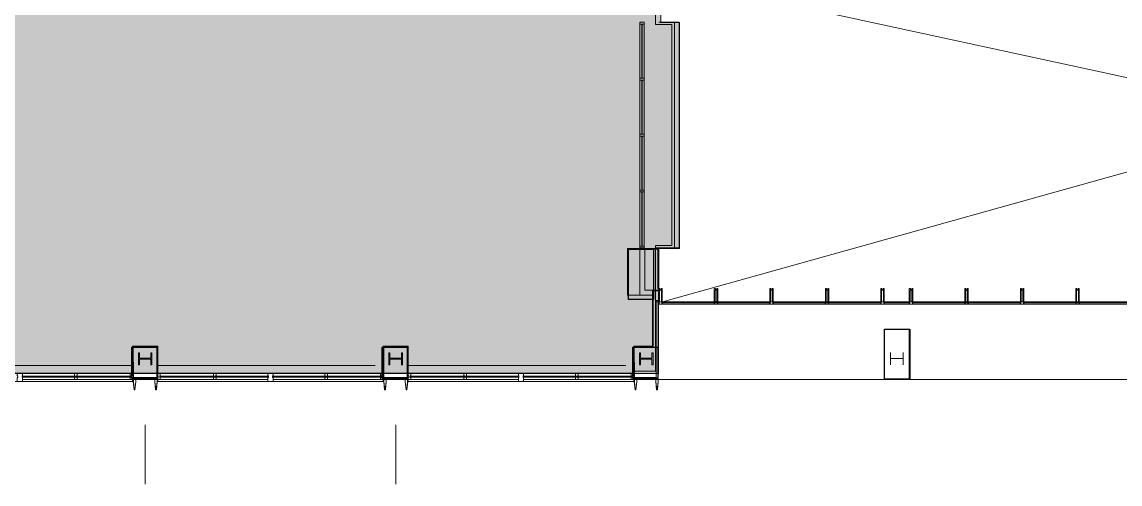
# Model space of a CAD drawing. Header units: inches. Extents: x 6512 to 15357, y -630 to 1499.
# Drawn here: x 13043 to 14095, y -630 to -187 of the extents above; entities that cross this region are included whole.
import ezdxf

# ---------------------------------------------------------------- set-up
doc = ezdxf.new("R2010")
doc.units = ezdxf.units.IN
doc.header["$MEASUREMENT"] = 0
for name, color, linetype, lineweight in [('A-DETL-GENF', 92, 'Continuous', 18), ('A-DETL-THIN', 151, 'Continuous', 9), ('P-SANR-FIXT', 6, 'Continuous', 18), ('S-COLS', 52, 'Continuous', 18)]:
    doc.layers.add(name, color=color, linetype=linetype, lineweight=lineweight)

# ---------------------------------------------------------------- blocks, each defined once
blk = doc.blocks.new('Concrete-Rectangular-Column - 24 x 30-4991950-3RD FLOOR RCP - NEW')
at = {"layer": 'S-COLS', "lineweight": 30}
for p, q in [((-12, 15), (12, 15)), ((-12, -15), (-12, 15)), ((12, 15), (12, -15)), ((12, -15), (-12, -15))]:
    blk.add_line(p, q, dxfattribs=at)
blk = doc.blocks.new('Concrete-Rectangular-Column - 24 x 36-4992730-3RD FLOOR RCP - NEW')
at = {"layer": 'S-COLS', "lineweight": 30}
for p, q in [((-12, 24), (12, 24)), ((-12, -24), (-12, 24)), ((12, 24), (12, -24)), ((12, -24), (-12, -24))]:
    blk.add_line(p, q, dxfattribs=at)
blk = doc.blocks.new('2941 Fairview Park_Clean for Revit_dwg_2941 Fairview Park-For Revit$0$X-P03-VC$0$$W-SHAPE-5978758-3RD FLOOR RCP - NEW')
at = {"layer": 'P-SANR-FIXT', "lineweight": 9}
for p, q in [((-6, 6.06), (6, 6.06)), ((0, -6.06), (0, 6.06)), ((-6, -6.06), (6, -6.06))]:
    blk.add_line(p, q, dxfattribs=at)
blk = doc.blocks.new('2941 Fairview Park_Clean for Revit_dwg_2941 Fairview Park-For Revit$0$X-P03-VC$0$SL-W12X65-5978759-3RD FLOOR RCP - NEW')
blk.add_blockref('2941 Fairview Park_Clean for Revit_dwg_2941 Fairview Park-For Revit$0$X-P03-VC$0$$W-SHAPE-5978758-3RD FLOOR RCP - NEW', (0, 0))
blk = doc.blocks.new('2941 Fairview Park_Clean for Revit_dwg-4584220-3RD FLOOR RCP - NEW')
at = {"layer": 'P-SANR-FIXT', "lineweight": 9, "flags": 128}
for points in [[(13649.7, -139.6), (13649.7, -189.9), (13665.2, -189.9), (13665.2, -401.4), (13649.7, -401.4), (13649.7, -521.7), (13629.2, -521.7), (13649.7, -521.7), (13649.7, -401.4), (13665.2, -401.4), (13665.2, -189.9), (13649.7, -189.9)], [(14232.1, -269), (13656.2, -144.1)], [(13634.7, -187.7), (13634.7, -189.4), (13638.7, -189.4), (13638.7, -187.7), (13634.7, -187.7), (13638.7, -187.7), (13638.7, -189.4), (13634.7, -189.4)], [(13672.2, -403.7), (13649.7, -403.7), (13672.2, -403.7), (13672.2, -187.7), (13652.7, -187.7), (13672.2, -187.7)], [(13667.7, -403.7), (13667.7, -187.7)], [(13634.7, -401.9), (13634.7, -189.4)], [(13636.6, -241.3), (13636.6, -189.4)], [(13636.9, -241.3), (13636.9, -189.4)], [(13638.7, -401.9), (13638.7, -189.4)], [(13638.7, -243), (13638.7, -241.3), (13634.7, -241.3), (13634.7, -243), (13638.7, -243), (13638.7, -241.3), (13634.7, -241.3), (13634.7, -243)], [(13636.6, -294.8), (13636.6, -243)], [(13636.9, -294.8), (13636.9, -243)], [(14243.6, -291.4), (13656.2, -455.2)], [(13638.7, -294.8), (13634.7, -294.8), (13634.7, -296.6), (13638.7, -296.6), (13638.7, -294.8), (13638.7, -296.6), (13634.7, -296.6), (13634.7, -294.8)], [(13636.6, -348.4), (13636.6, -296.6)], [(13636.9, -348.4), (13636.9, -296.6)], [(13634.7, -348.4), (13638.7, -348.4), (13638.7, -350.1), (13634.7, -350.1), (13634.7, -348.4), (13638.7, -348.4), (13638.7, -350.1), (13634.7, -350.1)], [(13636.6, -401.9), (13636.6, -350.1)], [(13636.9, -401.9), (13636.9, -350.1)], [(13639.4, -404.2), (13634.7, -404.2), (13634.7, -448.8), (13646.7, -448.8), (13634.7, -448.8), (13622.7, -448.8), (13622.7, -404.2), (13634.7, -404.2), (13622.7, -404.2), (13622.7, -448.8), (13634.7, -448.8), (13634.7, -404.2), (13639.4, -404.2), (13652.7, -404.2), (13652.7, -441.7), (13652.7, -404.2)], [(13634.7, -403.7), (13638.7, -403.7), (13638.7, -401.9), (13634.7, -401.9), (13634.7, -403.7), (13638.7, -403.7), (13638.7, -401.9), (13634.7, -401.9)], [(13637.7, -404.9), (13651.9, -404.9), (13651.9, -441.7), (13651.9, -404.9), (13637.7, -404.9), (13637.7, -404.2)], [(13652.7, -441.7), (13651.7, -441.7), (13651.7, -442.7), (13652.7, -442.7), (13652.7, -447.6), (13652.7, -442.7), (13651.7, -442.7), (13651.7, -441.7)], [(13652.7, -445.1), (13653, -455.2), (13653, -457.4), (13655.7, -457.4), (13655.7, -455.2), (13655.7, -457.4), (13653, -457.4), (13653, -455.2), (13650.2, -455.2), (13650.2, -527.6), (13629.4, -527.6), (13629.2, -498.2), (13647.2, -498.2), (13647.2, -444.7), (13652.7, -445.1), (13647.2, -444.7), (13647.2, -498.2), (13629.2, -498.2), (13629.4, -527.6), (13650.2, -527.6), (13650.2, -455.2), (13653, -455.2)], [(13653.5, -455.2), (13653.5, -444.2), (13655.2, -444.2), (13655.2, -455.2), (13656, -455.2), (13656.5, -455.2), (13656, -455.2), (13656.5, -455.2), (13656, -455.2), (13655.2, -455.2), (13652.7, -455.2), (13652.2, -455.2), (13652.7, -455.2), (13655.2, -455.2), (13655.2, -444.2), (13653.5, -444.2)], [(13656, -442.7), (13655, -442.7), (13655, -443.7), (13653.7, -443.7), (13655, -443.7), (13655, -442.7)], [(13706.7, -455.2), (13706.7, -444.2), (13708.4, -444.2), (13708.4, -455.2), (13709.2, -455.2), (13709.7, -455.2), (13709.2, -455.2), (13709.7, -455.2), (13709.2, -455.2), (13708.4, -455.2), (13705.9, -455.2), (13705.4, -455.2), (13705.9, -455.2), (13708.4, -455.2), (13708.4, -444.2), (13706.7, -444.2)], [(13706.9, -442.7), (13706.9, -443.7), (13706.9, -442.7), (13706.9, -443.7), (13706.9, -442.7), (13705.9, -442.7), (13706.9, -442.7), (13705.9, -442.7), (13705.9, -457.7), (13709.2, -457.7), (13709.2, -442.7), (13708.2, -442.7), (13708.2, -443.7), (13706.9, -443.7), (13706.9, -442.7), (13705.9, -442.7), (13705.9, -457.7), (13705.9, -442.7), (13705.9, -457.7), (13709.2, -457.7), (13705.9, -457.7), (13709.2, -457.7), (13709.2, -442.7), (13708.2, -442.7), (13708.2, -443.7), (13706.9, -443.7), (13706.9, -442.7), (13705.9, -442.7), (13705.9, -457.7), (13705.9, -442.7)], [(13709.2, -442.7), (13708.2, -442.7), (13708.2, -443.7), (13706.9, -443.7), (13708.2, -443.7), (13708.2, -442.7), (13709.2, -442.7), (13708.2, -442.7), (13708.2, -443.7), (13706.9, -443.7), (13708.2, -443.7), (13708.2, -442.7), (13709.2, -442.7), (13709.2, -457.7), (13709.2, -442.7), (13709.2, -457.7)], [(13759.9, -455.2), (13759.9, -444.2), (13761.6, -444.2), (13761.6, -455.2), (13762.4, -455.2), (13762.9, -455.2), (13762.4, -455.2), (13762.9, -455.2), (13762.4, -455.2), (13761.6, -455.2), (13759.1, -455.2), (13758.6, -455.2), (13759.1, -455.2), (13761.6, -455.2), (13761.6, -444.2), (13759.9, -444.2)], [(13760.1, -442.7), (13759.1, -442.7), (13759.1, -457.7), (13759.1, -442.7), (13760.1, -442.7), (13760.1, -443.7), (13761.4, -443.7), (13761.4, -442.7), (13762.4, -442.7), (13762.4, -457.7), (13759.1, -457.7), (13762.4, -457.7), (13759.1, -457.7), (13759.1, -442.7), (13759.1, -457.7), (13762.4, -457.7), (13762.4, -442.7), (13761.4, -442.7), (13761.4, -443.7), (13760.1, -443.7), (13760.1, -442.7), (13759.1, -442.7), (13759.1, -457.7), (13759.1, -442.7), (13760.1, -442.7), (13759.1, -442.7), (13760.1, -442.7), (13760.1, -443.7), (13760.1, -442.7), (13760.1, -443.7)], [(13762.4, -442.7), (13761.4, -442.7), (13761.4, -443.7), (13760.1, -443.7), (13761.4, -443.7), (13761.4, -442.7), (13762.4, -442.7), (13761.4, -442.7), (13761.4, -443.7), (13760.1, -443.7), (13761.4, -443.7), (13761.4, -442.7), (13762.4, -442.7), (13762.4, -457.7), (13762.4, -442.7), (13762.4, -457.7)], [(13813, -455.2), (13813, -444.2), (13814.8, -444.2), (13814.8, -455.2), (13815.5, -455.2), (13816, -455.2), (13815.5, -455.2), (13816, -455.2), (13815.5, -455.2), (13814.8, -455.2), (13812.3, -455.2), (13811.8, -455.2), (13812.3, -455.2), (13814.8, -455.2), (13814.8, -444.2), (13813, -444.2)], [(13813.3, -442.7), (13813.3, -443.7), (13813.3, -442.7), (13813.3, -443.7), (13813.3, -442.7), (13812.3, -442.7), (13813.3, -442.7), (13812.3, -442.7), (13812.3, -457.7), (13812.3, -442.7), (13813.3, -442.7), (13813.3, -443.7), (13814.5, -443.7), (13814.5, -442.7), (13815.5, -442.7), (13815.5, -457.7), (13812.3, -457.7), (13812.3, -442.7), (13812.3, -457.7), (13815.5, -457.7), (13812.3, -457.7), (13815.5, -457.7), (13815.5, -442.7), (13814.5, -442.7), (13814.5, -443.7), (13813.3, -443.7), (13813.3, -442.7), (13812.3, -442.7), (13812.3, -457.7), (13812.3, -442.7)], [(13815.5, -442.7), (13814.5, -442.7), (13814.5, -443.7), (13813.3, -443.7), (13814.5, -443.7), (13814.5, -442.7), (13815.5, -442.7), (13814.5, -442.7), (13814.5, -443.7), (13813.3, -443.7), (13814.5, -443.7), (13814.5, -442.7), (13815.5, -442.7), (13815.5, -457.7), (13815.5, -442.7), (13815.5, -457.7)], [(13866.2, -455.2), (13866.2, -444.2), (13868, -444.2), (13868, -455.2), (13868.7, -455.2), (13869.2, -455.2), (13868.7, -455.2), (13869.2, -455.2), (13868.7, -455.2), (13868, -455.2), (13865.5, -455.2), (13865, -455.2), (13865.5, -455.2), (13868, -455.2), (13868, -444.2), (13866.2, -444.2)], [(13866.5, -442.7), (13865.5, -442.7), (13865.5, -457.7), (13865.5, -442.7), (13866.5, -442.7), (13866.5, -443.7), (13867.7, -443.7), (13867.7, -442.7), (13868.7, -442.7), (13868.7, -457.7), (13865.5, -457.7), (13868.7, -457.7), (13865.5, -457.7), (13865.5, -442.7), (13865.5, -457.7), (13868.7, -457.7), (13868.7, -442.7), (13867.7, -442.7), (13867.7, -443.7), (13866.5, -443.7), (13866.5, -442.7), (13865.5, -442.7), (13865.5, -457.7), (13865.5, -442.7), (13866.5, -442.7), (13865.5, -442.7), (13866.5, -442.7), (13866.5, -443.7), (13866.5, -442.7), (13866.5, -443.7)], [(13868.7, -442.7), (13867.7, -442.7), (13867.7, -443.7), (13866.5, -443.7), (13867.7, -443.7), (13867.7, -442.7), (13868.7, -442.7), (13867.7, -442.7), (13867.7, -443.7), (13866.5, -443.7), (13867.7, -443.7), (13867.7, -442.7), (13868.7, -442.7), (13868.7, -457.7), (13868.7, -442.7), (13868.7, -457.7)], [(13896.5, -455.2), (13896, -455.2), (13895.2, -455.2), (13892.7, -455.2), (13892.2, -455.2), (13892.7, -455.2), (13893.5, -455.2), (13896, -455.2), (13896.5, -455.2), (13896, -455.2), (13896.5, -455.2), (13896, -455.2), (13896.5, -455.2), (13896, -455.2), (13893.5, -455.2), (13893.5, -444.2), (13895.2, -444.2), (13895.2, -455.2), (13895.2, -444.2), (13893.5, -444.2), (13893.5, -455.2), (13893.5, -444.2), (13895.2, -444.2), (13895.2, -455.2), (13895.2, -444.2), (13893.5, -444.2), (13893.5, -455.2), (13892.7, -455.2), (13892.2, -455.2), (13892.7, -455.2), (13895.2, -455.2), (13896, -455.2)], [(13893.7, -442.7), (13892.7, -442.7), (13892.7, -457.7), (13892.7, -442.7), (13893.7, -442.7), (13893.7, -443.7), (13895, -443.7), (13895, -442.7), (13896, -442.7), (13896, -457.7), (13892.7, -457.7), (13896, -457.7), (13892.7, -457.7), (13892.7, -442.7), (13893.7, -442.7), (13893.7, -443.7), (13895, -443.7), (13893.7, -443.7), (13893.7, -442.7), (13892.7, -442.7), (13892.7, -457.7), (13892.7, -442.7), (13893.7, -442.7), (13893.7, -443.7), (13895, -443.7), (13895, -442.7), (13896, -442.7), (13896, -457.7), (13892.7, -457.7), (13896, -457.7), (13892.7, -457.7), (13892.7, -442.7), (13892.7, -457.7), (13892.7, -442.7), (13893.7, -442.7), (13892.7, -442.7), (13893.7, -442.7), (13893.7, -443.7), (13895, -443.7), (13893.7, -443.7), (13893.7, -442.7), (13892.7, -442.7), (13892.7, -457.7), (13892.7, -442.7), (13893.7, -442.7), (13893.7, -443.7), (13893.7, -442.7), (13893.7, -443.7)], [(13895, -442.7), (13895, -443.7), (13895, -442.7), (13895, -443.7), (13895, -442.7), (13896, -442.7), (13896, -457.7), (13896, -442.7), (13896, -457.7), (13896, -442.7), (13895, -442.7), (13895, -443.7), (13893.7, -443.7), (13893.7, -442.7), (13892.7, -442.7), (13892.7, -457.7), (13896, -457.7), (13896, -442.7), (13895, -442.7), (13896, -442.7), (13896, -457.7), (13896, -442.7), (13896, -457.7), (13892.7, -457.7), (13896, -457.7), (13892.7, -457.7), (13892.7, -442.7), (13893.7, -442.7), (13893.7, -443.7), (13895, -443.7), (13895, -442.7), (13896, -442.7), (13896, -457.7), (13896, -442.7)], [(13896, -442.7), (13895, -442.7), (13895, -443.7), (13893.7, -443.7), (13895, -443.7), (13895, -442.7), (13896, -442.7), (13895, -442.7), (13895, -443.7), (13893.7, -443.7), (13895, -443.7), (13895, -442.7)], [(13946.7, -455.2), (13946.7, -444.2), (13948.4, -444.2), (13948.4, -455.2), (13949.2, -455.2), (13949.7, -455.2), (13949.2, -455.2), (13949.7, -455.2), (13949.2, -455.2), (13948.4, -455.2), (13945.9, -455.2), (13945.4, -455.2), (13945.9, -455.2), (13948.4, -455.2), (13948.4, -444.2), (13946.7, -444.2)], [(13946.9, -442.7), (13946.9, -443.7), (13946.9, -442.7), (13946.9, -443.7), (13946.9, -442.7), (13945.9, -442.7), (13946.9, -442.7), (13945.9, -442.7), (13945.9, -457.7), (13945.9, -442.7), (13946.9, -442.7), (13946.9, -443.7), (13948.2, -443.7), (13948.2, -442.7), (13949.2, -442.7), (13949.2, -457.7), (13945.9, -457.7), (13945.9, -442.7), (13945.9, -457.7), (13949.2, -457.7), (13945.9, -457.7), (13949.2, -457.7), (13949.2, -442.7), (13948.2, -442.7), (13948.2, -443.7), (13946.9, -443.7), (13946.9, -442.7), (13945.9, -442.7), (13945.9, -457.7), (13945.9, -442.7)], [(13949.2, -442.7), (13948.2, -442.7), (13948.2, -443.7), (13946.9, -443.7), (13948.2, -443.7), (13948.2, -442.7), (13949.2, -442.7), (13948.2, -442.7), (13948.2, -443.7), (13946.9, -443.7), (13948.2, -443.7), (13948.2, -442.7), (13949.2, -442.7), (13949.2, -457.7), (13949.2, -442.7), (13949.2, -457.7)], [(13999.9, -455.2), (13999.9, -444.2), (14001.6, -444.2), (14001.6, -455.2), (14002.4, -455.2), (14002.9, -455.2), (14002.4, -455.2), (14002.9, -455.2), (14002.4, -455.2), (14001.6, -455.2), (13999.1, -455.2), (13998.6, -455.2), (13999.1, -455.2), (14001.6, -455.2), (14001.6, -444.2), (13999.9, -444.2)], [(14000.1, -442.7), (13999.1, -442.7), (13999.1, -457.7), (13999.1, -442.7), (14000.1, -442.7), (14000.1, -443.7), (14001.4, -443.7), (14001.4, -442.7), (14002.4, -442.7), (14002.4, -457.7), (13999.1, -457.7), (14002.4, -457.7), (13999.1, -457.7), (13999.1, -442.7), (13999.1, -457.7), (14002.4, -457.7), (14002.4, -442.7), (14001.4, -442.7), (14001.4, -443.7), (14000.1, -443.7), (14000.1, -442.7), (13999.1, -442.7), (13999.1, -457.7), (13999.1, -442.7), (14000.1, -442.7), (13999.1, -442.7), (14000.1, -442.7), (14000.1, -443.7), (14000.1, -442.7), (14000.1, -443.7)], [(14002.4, -442.7), (14001.4, -442.7), (14001.4, -443.7), (14000.1, -443.7), (14001.4, -443.7), (14001.4, -442.7), (14002.4, -442.7), (14001.4, -442.7), (14001.4, -443.7), (14000.1, -443.7), (14001.4, -443.7), (14001.4, -442.7), (14002.4, -442.7), (14002.4, -457.7), (14002.4, -442.7), (14002.4, -457.7)], [(14053, -455.2), (14053, -444.2), (14054.8, -444.2), (14054.8, -455.2), (14055.5, -455.2), (14056, -455.2), (14055.5, -455.2), (14056, -455.2), (14055.5, -455.2), (14054.8, -455.2), (14052.3, -455.2), (14051.8, -455.2), (14052.3, -455.2), (14054.8, -455.2), (14054.8, -444.2), (14053, -444.2)], [(14053.3, -442.7), (14053.3, -443.7), (14053.3, -442.7), (14053.3, -443.7), (14053.3, -442.7), (14052.3, -442.7), (14053.3, -442.7), (14052.3, -442.7), (14052.3, -457.7), (14052.3, -442.7), (14053.3, -442.7), (14053.3, -443.7), (14054.5, -443.7), (14054.5, -442.7), (14055.5, -442.7), (14055.5, -457.7), (14052.3, -457.7), (14052.3, -442.7), (14052.3, -457.7), (14055.5, -457.7), (14052.3, -457.7), (14055.5, -457.7), (14055.5, -442.7), (14054.5, -442.7), (14054.5, -443.7), (14053.3, -443.7), (14053.3, -442.7), (14052.3, -442.7), (14052.3, -457.7), (14052.3, -442.7)], [(14055.5, -442.7), (14054.5, -442.7), (14054.5, -443.7), (14053.3, -443.7), (14054.5, -443.7), (14054.5, -442.7), (14055.5, -442.7), (14054.5, -442.7), (14054.5, -443.7), (14053.3, -443.7), (14054.5, -443.7), (14054.5, -442.7), (14055.5, -442.7), (14055.5, -457.7), (14055.5, -442.7), (14055.5, -457.7)], [(13652.1, -523.6), (13652.1, -529.6), (13640.7, -529.6), (13629.4, -529.6), (13649.9, -529.6), (13629.4, -529.6), (13640.7, -529.6), (13652.1, -529.6), (13652.1, -523.6), (13652.1, -454)], [(13650.2, -454), (13650.2, -527.6), (13629.4, -527.6), (13629.4, -529.6), (13629.4, -527.3), (13629.4, -529.6), (13629.4, -527.6), (13650.2, -527.6), (13650.2, -454), (13652.2, -454), (13652.2, -523.7), (13652.2, -454)], [(13652.2, -455.2), (13652.7, -455.2)], [(13652.2, -456.7), (13652.7, -456.7)], [(13652.7, -457.7), (13656, -457.7)], [(13759.1, -455.4), (13655.5, -455.4)], [(13759.1, -456.4), (13655.5, -456.4)], [(13656.5, -456.7), (13656, -456.7)], [(13705.4, -455.2), (13705.9, -455.2)], [(13705.4, -456.7), (13705.9, -456.7)], [(13705.9, -457.7), (13709.2, -457.7)], [(13708.9, -455.2), (13708.9, -457.4), (13706.2, -457.4), (13706.2, -455.2), (13706.2, -457.4), (13708.9, -457.4)], [(13709.7, -456.7), (13709.2, -456.7)], [(13758.6, -455.2), (13759.1, -455.2)], [(13758.6, -456.7), (13759.1, -456.7)], [(13759.1, -457.7), (13762.4, -457.7)], [(13762.1, -455.2), (13762.1, -457.4), (13759.4, -457.4), (13759.4, -455.2), (13759.4, -457.4), (13762.1, -457.4)], [(13866, -455.4), (13762.4, -455.4)], [(13866, -456.4), (13762.4, -456.4)], [(13762.9, -456.7), (13762.4, -456.7)], [(13811.8, -455.2), (13812.3, -455.2)], [(13811.8, -456.7), (13812.3, -456.7)], [(13812.3, -457.7), (13815.5, -457.7)], [(13815.3, -455.2), (13815.3, -457.4), (13812.5, -457.4), (13812.5, -455.2), (13812.5, -457.4), (13815.3, -457.4)], [(13816, -456.7), (13815.5, -456.7)], [(13865, -455.2), (13865.5, -455.2)], [(13865, -456.7), (13865.5, -456.7)], [(13865.5, -457.7), (13868.7, -457.7)], [(13868.5, -455.2), (13868.5, -457.4), (13865.7, -457.4), (13865.7, -455.2), (13865.7, -457.4), (13868.5, -457.4)], [(13892.7, -455.4), (13868, -455.4)], [(13893.5, -456.4), (13868, -456.4), (13893.5, -456.4), (13868, -456.4)], [(13869.2, -456.7), (13868.7, -456.7)], [(13892.2, -455.2), (13892.7, -455.2), (13892.2, -455.2), (13892.7, -455.2)], [(13892.2, -456.7), (13892.7, -456.7), (13892.2, -456.7), (13892.7, -456.7)], [(13892.7, -457.7), (13896, -457.7)], [(13895.7, -455.2), (13895.7, -457.4), (13893, -457.4), (13893, -455.2), (13893, -457.4), (13895.7, -457.4), (13895.7, -455.2), (13895.7, -457.4), (13893, -457.4), (13893, -455.2), (13893, -457.4), (13895.7, -457.4)], [(13999.1, -455.4), (13895.5, -455.4)], [(13999.1, -456.4), (13895.5, -456.4)], [(13896.5, -456.7), (13896, -456.7), (13896.5, -456.7), (13896, -456.7)], [(13945.4, -455.2), (13945.9, -455.2)], [(13945.4, -456.7), (13945.9, -456.7)], [(13945.9, -457.7), (13949.2, -457.7)], [(13948.9, -455.2), (13948.9, -457.4), (13946.2, -457.4), (13946.2, -455.2), (13946.2, -457.4), (13948.9, -457.4)], [(13949.7, -456.7), (13949.2, -456.7)], [(13998.6, -455.2), (13999.1, -455.2)], [(13998.6, -456.7), (13999.1, -456.7)], [(13999.1, -457.7), (14002.4, -457.7)], [(14002.1, -455.2), (14002.1, -457.4), (13999.4, -457.4), (13999.4, -455.2), (13999.4, -457.4), (14002.1, -457.4)], [(14106, -455.4), (14002.4, -455.4)], [(14106, -456.4), (14002.4, -456.4)], [(14002.9, -456.7), (14002.4, -456.7)], [(14051.8, -455.2), (14052.3, -455.2)], [(14051.8, -456.7), (14052.3, -456.7)], [(14052.3, -457.7), (14055.5, -457.7)], [(14055.3, -455.2), (14055.3, -457.4), (14052.5, -457.4), (14052.5, -455.2), (14052.5, -457.4), (14055.3, -457.4)], [(14056, -456.7), (14055.5, -456.7)], [(13892.7, -529.7), (13892.7, -481.7), (13868.7, -481.7), (13868.7, -529.7), (13892.7, -529.7), (13892.7, -481.7), (13868.7, -481.7), (13868.7, -529.7)], [(13148.7, -497.7), (13148.7, -523.1), (13149.2, -523.1), (13149.2, -498.2), (13172.2, -498.2), (13172.1, -527.6), (13149.4, -527.6), (13149.2, -498.2), (13149.2, -523.1), (13148.7, -523.1), (13148.7, -497.7), (13172.7, -497.7), (13172.7, -523.1), (13172.2, -523.1), (13172.2, -498.2), (13149.2, -498.2), (13172.2, -498.2), (13172.1, -527.6), (13149.4, -527.6), (13149.2, -498.2), (13172.2, -498.2), (13172.2, -523.1), (13172.7, -523.1), (13172.2, -523.1), (13172.7, -523.1), (13172.2, -523.1), (13172.7, -523.1), (13172.7, -497.7)], [(13154.2, -504), (13154.2, -515.5), (13155.2, -515.5), (13155.2, -510.1), (13166.2, -510.1), (13166.2, -515.5), (13167.2, -515.5), (13167.2, -504), (13166.2, -504), (13166.2, -509.3), (13155.2, -509.3), (13155.2, -504), (13154.2, -504), (13155.2, -504), (13155.2, -509.3), (13166.2, -509.3), (13166.2, -504), (13167.2, -504), (13167.2, -515.5), (13166.2, -515.5), (13166.2, -510.1), (13155.2, -510.1), (13155.2, -515.5), (13154.2, -515.5)], [(13388.7, -497.7), (13412.7, -497.7), (13412.7, -523.1), (13412.2, -523.1), (13412.7, -523.1), (13412.7, -497.7), (13388.7, -497.7), (13388.7, -523.1), (13389.2, -523.1), (13388.7, -523.1)], [(13389.2, -498.2), (13412.2, -498.2), (13412.2, -523.1), (13412.2, -498.2), (13389.2, -498.2), (13389.4, -527.6), (13412.1, -527.6), (13412.2, -498.2), (13389.2, -498.2), (13389.2, -523.1), (13389.2, -498.2), (13389.4, -527.6), (13412.1, -527.6), (13412.2, -498.2)], [(13394.2, -504), (13394.2, -515.5), (13395.2, -515.5), (13395.2, -510.1), (13406.2, -510.1), (13406.2, -515.5), (13407.2, -515.5), (13407.2, -504), (13406.2, -504), (13406.2, -509.3), (13395.2, -509.3), (13395.2, -504), (13394.2, -504), (13395.2, -504), (13395.2, -509.3), (13406.2, -509.3), (13406.2, -504), (13407.2, -504), (13407.2, -515.5), (13406.2, -515.5), (13406.2, -510.1), (13395.2, -510.1), (13395.2, -515.5), (13394.2, -515.5)], [(13634.2, -504), (13634.2, -515.5), (13635.2, -515.5), (13635.2, -510.1), (13646.2, -510.1), (13646.2, -515.5), (13647.2, -515.5), (13647.2, -504), (13646.2, -504), (13646.2, -509.3), (13635.2, -509.3), (13635.2, -504), (13634.2, -504), (13635.2, -504), (13635.2, -509.3), (13646.2, -509.3), (13646.2, -504), (13647.2, -504), (13647.2, -515.5), (13646.2, -515.5), (13646.2, -510.1), (13635.2, -510.1), (13635.2, -515.5), (13634.2, -515.5)], [(12932.7, -516.2), (13148.7, -516.2)], [(13038.2, -523.7), (13038.2, -526.3), (13038.7, -526.3), (13038.7, -527.7), (13038.2, -527.7), (13038.2, -531.7), (13043.2, -531.7), (13043.2, -527.7), (13042.7, -527.7), (13042.7, -526.3), (13043.2, -526.3), (13043.2, -523.7), (13038.2, -523.7), (13043.2, -523.7), (13043.2, -526.3), (13042.7, -526.3), (13042.7, -527.7), (13043.2, -527.7), (13043.2, -531.7), (13038.2, -531.7), (13038.2, -527.7), (13038.7, -527.7), (13038.7, -526.3), (13038.2, -526.3)], [(13092.9, -523.7), (13095.4, -523.7), (13095.4, -526.3), (13094.9, -526.3), (13094.9, -527.7), (13095.4, -527.7), (13095.4, -529.7), (13092.9, -529.7), (13092.9, -527.7), (13093.4, -527.7), (13093.4, -526.3), (13092.9, -526.3), (13092.9, -523.7), (13095.4, -523.7), (13095.4, -526.3), (13094.9, -526.3), (13094.9, -527.7), (13095.4, -527.7), (13095.4, -529.7), (13092.9, -529.7), (13092.9, -527.7), (13093.4, -527.7), (13093.4, -526.3), (13092.9, -526.3)], [(13386.2, -523.7), (13388.7, -523.7), (13412.7, -523.7), (13388.7, -523.7), (13381.1, -523.7), (13172.7, -523.7), (13148.7, -523.7), (13172.7, -523.7), (13175.2, -523.7), (13175.2, -526.3), (13174.7, -526.3), (13174.7, -527.7), (13175.2, -527.7), (13175.2, -529.7), (13172.7, -529.7), (13172.7, -527.7), (13173.2, -527.7), (13173.2, -526.3), (13172.7, -526.3), (13172.7, -523.7), (13148.7, -523.7), (13172.7, -523.7), (13381.1, -523.7), (13388.7, -523.7), (13412.7, -523.7), (13388.7, -523.7), (13388.7, -526.3), (13388.2, -526.3), (13388.2, -527.7), (13388.7, -527.7), (13388.7, -529.7), (13386.2, -529.7), (13386.2, -527.7), (13386.7, -527.7), (13386.7, -526.3), (13386.2, -526.3), (13386.2, -523.7), (13388.7, -523.7), (13388.7, -526.3), (13388.2, -526.3), (13388.2, -527.7), (13388.7, -527.7), (13388.7, -529.7), (13386.2, -529.7), (13386.2, -527.7), (13386.7, -527.7), (13386.7, -526.3), (13386.2, -526.3)], [(13172.7, -516.2), (13381.1, -516.2)], [(13172.7, -523.7), (13175.2, -523.7), (13175.2, -526.3), (13174.7, -526.3), (13174.7, -527.7), (13175.2, -527.7), (13175.2, -529.7), (13172.7, -529.7), (13172.7, -527.7), (13173.2, -527.7), (13173.2, -526.3), (13172.7, -526.3)], [(13226.1, -523.7), (13226.1, -526.3), (13226.6, -526.3), (13226.6, -527.7), (13226.1, -527.7), (13226.1, -529.7), (13228.6, -529.7), (13228.6, -527.7), (13228.1, -527.7), (13228.1, -526.3), (13228.6, -526.3), (13228.6, -523.7), (13226.1, -523.7), (13228.6, -523.7), (13228.6, -526.3), (13228.1, -526.3), (13228.1, -527.7), (13228.6, -527.7), (13228.6, -529.7), (13226.1, -529.7), (13226.1, -527.7), (13226.6, -527.7), (13226.6, -526.3), (13226.1, -526.3)], [(13278.2, -523.7), (13278.2, -526.3), (13278.7, -526.3), (13278.7, -527.7), (13278.2, -527.7), (13278.2, -531.7), (13283.2, -531.7), (13283.2, -527.7), (13282.7, -527.7), (13282.7, -526.3), (13283.2, -526.3), (13283.2, -523.7), (13278.2, -523.7), (13283.2, -523.7), (13283.2, -526.3), (13282.7, -526.3), (13282.7, -527.7), (13283.2, -527.7), (13283.2, -531.7), (13278.2, -531.7), (13278.2, -527.7), (13278.7, -527.7), (13278.7, -526.3), (13278.2, -526.3)], [(13332.9, -523.7), (13335.4, -523.7), (13335.4, -526.3), (13334.9, -526.3), (13334.9, -527.7), (13335.4, -527.7), (13335.4, -529.7), (13332.9, -529.7), (13332.9, -527.7), (13333.4, -527.7), (13333.4, -526.3), (13332.9, -526.3), (13332.9, -523.7), (13335.4, -523.7), (13335.4, -526.3), (13334.9, -526.3), (13334.9, -527.7), (13335.4, -527.7), (13335.4, -529.7), (13332.9, -529.7), (13332.9, -527.7), (13333.4, -527.7), (13333.4, -526.3), (13332.9, -526.3)], [(13388.7, -523.1), (13389.2, -523.1)], [(13412.7, -523.1), (13412.2, -523.1)], [(13412.7, -516.2), (13621.1, -516.2)], [(13628.7, -523.7), (13628.7, -526.3), (13628.2, -526.3), (13628.2, -527.7), (13628.7, -527.7), (13628.7, -529.7), (13626.2, -529.7), (13626.2, -527.7), (13626.7, -527.7), (13626.7, -526.3), (13626.2, -526.3), (13626.2, -523.7), (13628.7, -523.7), (13628.7, -526.3), (13628.2, -526.3), (13628.2, -527.7), (13628.7, -527.7), (13628.7, -529.7), (13626.2, -529.7), (13626.2, -527.7), (13626.7, -527.7), (13626.7, -526.3), (13626.2, -526.3), (13626.2, -523.7), (13628.7, -523.7), (13621.1, -523.7), (13412.7, -523.7), (13419.5, -523.7), (13412.7, -523.7), (13415.2, -523.7), (13415.2, -526.3), (13414.7, -526.3), (13414.7, -527.7), (13415.2, -527.7), (13415.2, -529.7), (13412.7, -529.7), (13412.7, -527.7), (13413.2, -527.7), (13413.2, -526.3), (13412.7, -526.3), (13412.7, -523.7), (13621.1, -523.7)], [(13412.7, -523.7), (13415.2, -523.7), (13415.2, -526.3), (13414.7, -526.3), (13414.7, -527.7), (13415.2, -527.7), (13415.2, -529.7), (13412.7, -529.7), (13412.7, -527.7), (13413.2, -527.7), (13413.2, -526.3), (13412.7, -526.3)], [(13466.1, -523.7), (13466.1, -526.3), (13466.6, -526.3), (13466.6, -527.7), (13466.1, -527.7), (13466.1, -529.7), (13468.6, -529.7), (13468.6, -527.7), (13468.1, -527.7), (13468.1, -526.3), (13468.6, -526.3), (13468.6, -523.7), (13466.1, -523.7), (13468.6, -523.7), (13468.6, -526.3), (13468.1, -526.3), (13468.1, -527.7), (13468.6, -527.7), (13468.6, -529.7), (13466.1, -529.7), (13466.1, -527.7), (13466.6, -527.7), (13466.6, -526.3), (13466.1, -526.3)], [(13518.2, -523.7), (13523.2, -523.7), (13523.2, -526.3), (13522.7, -526.3), (13522.7, -527.7), (13523.2, -527.7), (13523.2, -531.7), (13518.2, -531.7), (13518.2, -527.7), (13518.7, -527.7), (13518.7, -526.3), (13518.2, -526.3), (13518.2, -523.7), (13523.2, -523.7), (13523.2, -526.3), (13522.7, -526.3), (13522.7, -527.7), (13523.2, -527.7), (13523.2, -531.7), (13518.2, -531.7), (13518.2, -527.7), (13518.7, -527.7), (13518.7, -526.3), (13518.2, -526.3)], [(13572.9, -523.7), (13575.4, -523.7), (13575.4, -526.3), (13574.9, -526.3), (13574.9, -527.7), (13575.4, -527.7), (13575.4, -529.7), (13572.9, -529.7), (13572.9, -527.7), (13573.4, -527.7), (13573.4, -526.3), (13572.9, -526.3), (13572.9, -523.7), (13575.4, -523.7), (13575.4, -526.3), (13574.9, -526.3), (13574.9, -527.7), (13575.4, -527.7), (13575.4, -529.7), (13572.9, -529.7), (13572.9, -527.7), (13573.4, -527.7), (13573.4, -526.3), (13572.9, -526.3)], [(13629.2, -523.1), (13628.7, -523.1)], [(13649.8, -529.7), (13649.8, -531.7), (13650.6, -539.7), (13651.4, -539.7), (13652.2, -531.7), (13652.2, -529.7), (13652.2, -523.7), (13652.2, -529.7), (13652.2, -531.7), (13651.4, -539.7), (13650.6, -539.7), (13649.8, -531.7)], [(12932.7, -529.7), (12932.7, -531.7), (13141.1, -531.7), (13148.7, -531.7), (13148.7, -529.7), (13148.7, -531.7), (13141.1, -531.7), (12932.7, -531.7), (12932.7, -529.7), (12932.7, -531.7)], [(13141.1, -526.6), (13042.7, -526.6), (13141.1, -526.6), (13146.7, -526.6)], [(13141.1, -526.8), (13042.7, -526.8), (13141.1, -526.8), (13146.7, -526.8)], [(13141.1, -527.3), (13042.7, -527.3), (13141.1, -527.3), (13146.7, -527.3)], [(13141.1, -527.5), (13042.7, -527.5), (13141.1, -527.5), (13146.7, -527.5)], [(13141.1, -529.7), (13146.2, -529.7), (13141.1, -529.7), (13043.2, -529.7)], [(13149.2, -529.7), (13149.2, -527.4)], [(13150.8, -539.7), (13150.1, -539.7), (13149.2, -531.7), (13149.2, -529.7), (13172.2, -529.7), (13149.2, -529.7), (13149.2, -531.7), (13150.1, -539.7), (13150.8, -539.7), (13151.7, -531.7), (13151.7, -529.7), (13151.7, -531.7)], [(13160.7, -529.6), (13149.4, -529.6), (13149.4, -527.3), (13149.4, -529.6), (13160.7, -529.6), (13172.1, -529.6), (13172.1, -527.3), (13172.1, -529.6)], [(13172.1, -527.6), (13149.4, -527.6), (13149.4, -529.6), (13169.9, -529.6), (13149.4, -529.6), (13149.4, -527.6)], [(13150.2, -539.6), (13149.4, -531.7), (13149.4, -529.8), (13149.4, -531.7), (13150.2, -539.6), (13150.7, -539.6)], [(13149.4, -529.8), (13151.6, -529.8), (13151.6, -531.6), (13150.7, -539.6), (13151.6, -531.6), (13151.6, -529.8)], [(13169.8, -529.7), (13169.8, -531.7), (13170.6, -539.7), (13171.4, -539.7), (13172.2, -531.7), (13172.2, -529.7), (13172.2, -527.4), (13172.2, -529.7), (13172.2, -531.7), (13171.4, -539.7), (13170.6, -539.7), (13169.8, -531.7)], [(13169.9, -529.8), (13172.1, -529.8), (13172.1, -531.6), (13171.3, -539.6), (13170.8, -539.6), (13169.9, -531.7), (13169.9, -529.8), (13172.1, -529.8), (13172.1, -531.6), (13171.3, -539.6), (13170.8, -539.6), (13169.9, -531.7)], [(13388.7, -529.7), (13388.7, -531.7), (13381.1, -531.7), (13172.7, -531.7), (13172.7, -529.7), (13172.7, -531.7), (13381.1, -531.7), (13388.7, -531.7)], [(13278.7, -526.6), (13174.7, -526.6)], [(13278.7, -526.8), (13174.7, -526.8)], [(13278.7, -527.3), (13174.7, -527.3)], [(13278.7, -527.5), (13174.7, -527.5)], [(13175.2, -529.7), (13278.2, -529.7)], [(13381.1, -526.6), (13282.7, -526.6), (13381.1, -526.6), (13386.7, -526.6)], [(13381.1, -526.8), (13282.7, -526.8), (13381.1, -526.8), (13386.7, -526.8)], [(13381.1, -527.3), (13282.7, -527.3), (13381.1, -527.3), (13386.7, -527.3)], [(13381.1, -527.5), (13282.7, -527.5), (13381.1, -527.5), (13386.7, -527.5)], [(13381.1, -529.7), (13386.2, -529.7), (13381.1, -529.7), (13283.2, -529.7)], [(13389.2, -529.7), (13389.2, -527.4), (13389.2, -529.7), (13412.2, -529.7), (13389.2, -529.7), (13389.2, -531.7), (13390.1, -539.7), (13389.2, -531.7)], [(13389.4, -527.6), (13389.4, -529.6), (13412.1, -529.6), (13412.1, -527.3), (13412.1, -529.6), (13389.4, -529.6), (13389.4, -527.3), (13389.4, -529.6), (13400.7, -529.6), (13409.9, -529.6), (13400.7, -529.6), (13389.4, -529.6), (13389.4, -527.6), (13412.1, -527.6)], [(13390.2, -539.6), (13389.4, -531.7), (13390.2, -539.6), (13390.7, -539.6), (13391.6, -531.6), (13391.6, -529.8), (13389.4, -529.8), (13389.4, -531.7), (13389.4, -529.8), (13391.6, -529.8), (13391.6, -531.6), (13390.7, -539.6)], [(13390.1, -539.7), (13390.8, -539.7), (13391.7, -531.7), (13391.7, -529.7), (13391.7, -531.7), (13390.8, -539.7)], [(13410.6, -539.7), (13409.8, -531.7), (13409.8, -529.7), (13409.8, -531.7), (13410.6, -539.7), (13411.4, -539.7), (13412.2, -531.7), (13412.2, -529.7), (13412.2, -527.4), (13412.2, -529.7), (13412.2, -531.7), (13411.4, -539.7)], [(13410.8, -539.6), (13409.9, -531.7), (13409.9, -529.8), (13412.1, -529.8), (13412.1, -531.6), (13411.3, -539.6), (13410.8, -539.6), (13411.3, -539.6), (13412.1, -531.6), (13412.1, -529.8), (13409.9, -529.8), (13409.9, -531.7)], [(13412.7, -529.7), (13412.7, -531.7), (13419.5, -531.7), (13412.7, -531.7)], [(13628.7, -529.7), (13628.7, -531.7), (13621.1, -531.7), (13412.7, -531.7), (13621.1, -531.7), (13628.7, -531.7)], [(13518.7, -526.6), (13414.7, -526.6), (13419.5, -526.6), (13414.7, -526.6)], [(13518.7, -526.8), (13414.7, -526.8), (13419.5, -526.8), (13414.7, -526.8)], [(13518.7, -527.3), (13414.7, -527.3), (13419.5, -527.3), (13414.7, -527.3)], [(13518.7, -527.5), (13414.7, -527.5), (13419.5, -527.5), (13414.7, -527.5)], [(13415.2, -529.7), (13419.5, -529.7), (13415.2, -529.7), (13518.2, -529.7)], [(13621.1, -526.6), (13522.7, -526.6), (13621.1, -526.6), (13626.7, -526.6)], [(13621.1, -526.8), (13522.7, -526.8), (13621.1, -526.8), (13626.7, -526.8)], [(13621.1, -527.3), (13522.7, -527.3), (13621.1, -527.3), (13626.7, -527.3)], [(13621.1, -527.5), (13522.7, -527.5), (13621.1, -527.5), (13626.7, -527.5)], [(13621.1, -529.7), (13626.2, -529.7), (13621.1, -529.7), (13523.2, -529.7)], [(13629.2, -529.7), (13629.2, -527.4)], [(13630.8, -539.7), (13630.1, -539.7), (13629.2, -531.7), (13629.2, -529.7), (13652.2, -529.7), (15068.7, -529.7), (13652.2, -529.7), (13629.2, -529.7), (13629.2, -531.7), (13630.1, -539.7), (13630.8, -539.7), (13631.7, -531.7), (13631.7, -529.7), (13631.7, -531.7)], [(13630.2, -539.6), (13629.4, -531.7), (13629.4, -529.8), (13631.6, -529.8), (13631.6, -531.6), (13630.7, -539.6), (13631.6, -531.6), (13631.6, -529.8), (13629.4, -529.8), (13629.4, -531.7), (13630.2, -539.6), (13630.7, -539.6)], [(13649.9, -531.7), (13649.9, -529.8), (13649.9, -531.7), (13650.8, -539.6), (13651.3, -539.6), (13652.1, -531.6), (13652.1, -529.8), (13649.9, -529.8), (13652.1, -529.8), (13652.1, -531.6), (13651.3, -539.6), (13650.8, -539.6)], [(13160.7, -629.7), (13160.7, -573.2)], [(13400.7, -629.7), (13400.7, -573.2)]]:
    blk.add_lwpolyline(points, close=True, dxfattribs=at)
for points in [[(13652.7, -444.2), (13646.7, -444.2), (13639.4, -444.2), (13639.4, -404.9), (13639.4, -444.2), (13646.7, -444.2), (13652.7, -444.2), (13646.7, -444.2), (13646.7, -497.7), (13628.7, -497.7), (13628.7, -523.1), (13629.2, -523.1), (13629.2, -498.2), (13647.2, -498.2), (13647.2, -444.7), (13652.7, -444.7), (13647.2, -444.7), (13647.2, -498.2), (13629.2, -498.2), (13629.2, -523.1), (13628.7, -523.1), (13628.7, -497.7), (13646.7, -497.7), (13646.7, -444.2), (13652.7, -444.2)], [(13647.2, -444.7), (13652.7, -444.7), (13647.2, -444.7)], [(13653.7, -442.7), (13653.7, -443.7), (13653.7, -442.7), (13653.7, -443.7), (13653.7, -442.7), (13652.7, -442.7), (13653.7, -442.7), (13652.7, -442.7), (13652.7, -457.7), (13652.7, -442.7), (13653.7, -442.7), (13653.7, -443.7), (13655, -443.7), (13655, -442.7), (13656, -442.7), (13656, -457.7), (13656, -442.7), (13656, -457.7), (13656, -442.7), (13655, -442.7), (13655, -443.7), (13653.7, -443.7), (13655, -443.7), (13655, -442.7), (13656, -442.7), (13656, -457.7), (13652.7, -457.7), (13656, -457.7), (14609.7, -457.7)], [(14612.7, -457.6), (14612.7, -457.7), (14609.7, -457.7), (13656, -457.7), (13652.7, -457.7), (13652.7, -442.7), (13652.7, -457.7), (13656, -457.7), (13656, -442.7), (13655, -442.7), (13655, -443.7), (13653.7, -443.7), (13653.7, -442.7), (13652.7, -442.7), (13652.7, -457.7), (13652.7, -442.7), (13653.7, -442.7)], [(12932.7, -523.7), (13141.1, -523.7), (13148.7, -523.7), (13148.7, -526.3), (13148.2, -526.3), (13148.2, -527.7), (13148.7, -527.7), (13148.7, -529.7), (13146.2, -529.7), (13146.2, -527.7), (13146.7, -527.7), (13146.7, -526.3), (13146.2, -526.3), (13146.2, -523.7), (13146.2, -526.3), (13146.7, -526.3), (13146.7, -527.7), (13146.2, -527.7), (13146.2, -529.7), (13148.7, -529.7), (13148.7, -527.7), (13148.2, -527.7), (13148.2, -526.3), (13148.7, -526.3), (13148.7, -523.7), (13146.2, -523.7), (13148.7, -523.7), (13141.1, -523.7), (12932.7, -523.7)]]:
    blk.add_lwpolyline(points, dxfattribs=at)
at = {"layer": 'P-SANR-FIXT', "lineweight": 9}
for radius, start, end in [(1409, 90.0265, 208.7222), (1409, 90.0265, 208.7222), (1401.9, 89.9795, 208.7236), (1401.9, 89.9795, 208.7236)]:
    blk.add_arc((13880.7, 90.3), radius, start, end, dxfattribs=at)
at = {"rotation": 270}
blk.add_blockref('2941 Fairview Park_Clean for Revit_dwg_2941 Fairview Park-For Revit$0$X-P03-VC$0$SL-W12X65-5978759-3RD FLOOR RCP - NEW', (13880.7, -509.7), dxfattribs=at)
blk.add_blockref('2941 Fairview Park_Clean for Revit_dwg_2941 Fairview Park-For Revit$0$X-P03-VC$0$SL-W12X65-5978759-3RD FLOOR RCP - NEW', (13880.7, -509.7), dxfattribs=at)

msp = doc.modelspace()

# ---------------------------------------------------------------- hatches: boundary and pattern name
at = {"layer": 'A-DETL-GENF'}
msp.add_hatch(color=10, dxfattribs=at).paths.add_polyline_path([(12714.38, -523.83), (13652.55, -523.83), (13652.55, -404.32), (13672.55, -404.32), (13672.55, -187.82), (13654.55, -187.82), (13654.55, -145.18), (14914.55, -145.18), (14914.55, -50.2), (14527.55, -50.2), (14527.55, -31.83), (14467.55, -31.83), (14467.55, -49.83), (13772.55, -49.83), (13772.55, -8.85), (13659.55, -8.85), (13659.55, -49.83), (12508.41, -49.83), (12505.64, -49.53), (12502.95, -48.82), (12500.4, -47.73), (12498.03, -46.26), (12495.91, -44.46), (12494.08, -42.37), (12492.58, -40.02), (12491.45, -37.48), (12490.7, -34.8), (12484.69, -34.8), (12487.16, -59.9), (12490.09, -84.96), (12493.47, -109.95), (12497.29, -134.88), (12501.56, -159.74), (12506.28, -184.52), (12511.45, -209.21), (12517.24, -234.54), (12523.1, -258.29), (12529.59, -282.66), (12536.52, -306.91), (12543.88, -331.04), (12551.67, -355.03), (12559.89, -378.87), (12568.55, -402.57), (12577.62, -426.1), (12587.12, -449.47), (12597.04, -472.66), (12608.38, -497.81), (12618.11, -518.49), (12619.32, -516.39), (12618.49, -513.62), (12618.11, -510.66), (12618.19, -507.86), (12618.74, -505.02), (12619.73, -502.31), (12621.15, -499.78), (12622.95, -497.52), (12625.09, -495.58), (12627.52, -494), (12630.16, -492.83), (12632.96, -492.1), (12635.84, -491.83), (12638.73, -492.02), (12641.54, -492.68), (12644.22, -493.77), (12646.69, -495.28), (12648.88, -497.17), (12650.74, -499.38), (12652.23, -501.86), (12653.29, -504.55), (12653.92, -507.37), (12654.08, -510.26), (12669.05, -510.26), (12669.05, -497.81), (12693.05, -497.81), (12693.05, -523.83), (12712.81, -523.83)], flags=0)

# ---------------------------------------------------------------- linework, layer by layer
at = {"layer": 'A-DETL-THIN'}
for p, q in [((13654.55, -187.82), (13654.55, -145.18)), ((13672.55, -187.82), (13654.55, -187.82)), ((13672.55, -404.32), (13672.55, -187.82)), ((13652.55, -523.83), (13652.55, -404.32)), ((13652.55, -404.32), (13672.55, -404.32)), ((12693.05, -523.83), (13652.55, -523.83))]:
    msp.add_line(p, q, dxfattribs=at)

# ---------------------------------------------------------------- block references
at = {"color": 9, "lineweight": 9}
msp.add_blockref('2941 Fairview Park_Clean for Revit_dwg-4584220-3RD FLOOR RCP - NEW', (0, 0), dxfattribs=at)
at = {"layer": 'S-COLS', "lineweight": 9}
for name, p in [('Concrete-Rectangular-Column - 24 x 36-4992730-3RD FLOOR RCP - NEW', (13635.6, -428.93)), ('Concrete-Rectangular-Column - 24 x 36-4992730-3RD FLOOR RCP - NEW', (13881.08, -505.45)), ('Concrete-Rectangular-Column - 24 x 30-4991950-3RD FLOOR RCP - NEW', (13159.85, -513.7)), ('Concrete-Rectangular-Column - 24 x 30-4991950-3RD FLOOR RCP - NEW', (13399.73, -513.7)), ('Concrete-Rectangular-Column - 24 x 30-4991950-3RD FLOOR RCP - NEW', (13639.73, -513.7))]:
    msp.add_blockref(name, p, dxfattribs=at)

doc.saveas('drawing.dxf')
